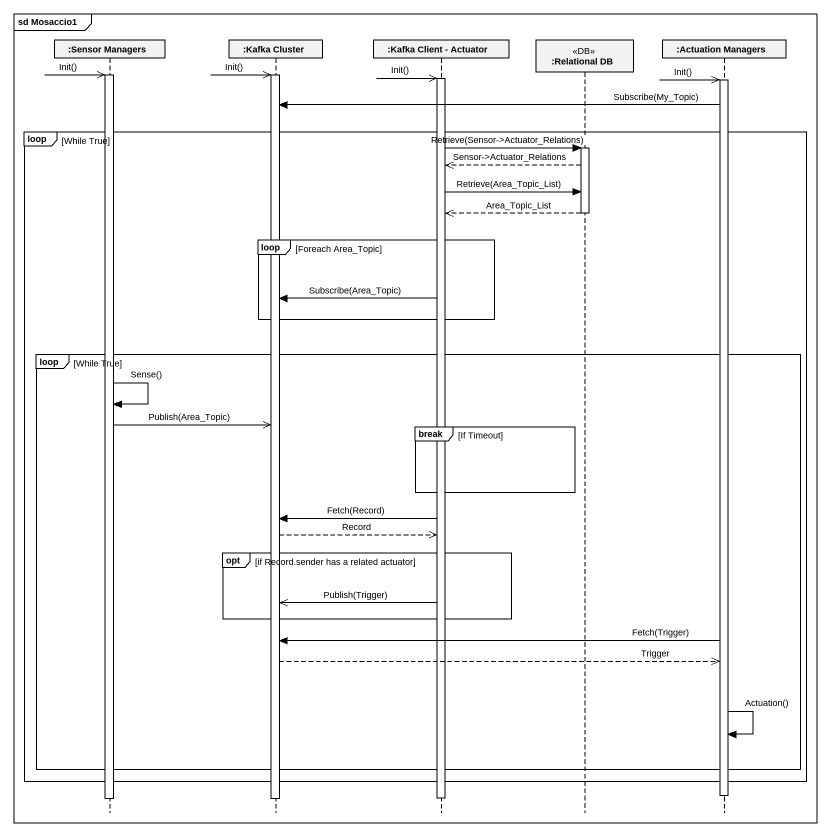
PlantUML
@startuml
mainframe sd Mosaccio1
hide footbox
participant ":Sensor Managers" as Sensor_Managers
participant ":Kafka Cluster" as Kafka_Cluster
participant ":Kafka Client - Actuator" as Kafka_Client_Actuator
participant ":Relational DB" as Relational_DB <<DB>>
participant ":Actuation Managers" as Actuation_Managers

Sensor_Managers ->> Sensor_Managers : Init()
Kafka_Cluster ->> Kafka_Cluster : Init()
activate Sensor_Managers
activate Kafka_Cluster
Kafka_Client_Actuator ->> Kafka_Client_Actuator : Init()
activate Kafka_Client_Actuator
Actuation_Managers ->> Actuation_Managers : Init()
activate Actuation_Managers
Actuation_Managers -> Kafka_Cluster : Subscribe(My_Topic)
loop While True
  Kafka_Client_Actuator -> Relational_DB : Retrieve(Sensor->Actuator_Relations)
  activate Relational_DB
  Relational_DB -->> Kafka_Client_Actuator : Sensor->Actuator_Relations
  Kafka_Client_Actuator -> Relational_DB : Retrieve(Area_Topic_List)
  Relational_DB -->> Kafka_Client_Actuator : Area_Topic_List
  deactivate Relational_DB
  loop Foreach Area_Topic
    Kafka_Client_Actuator -> Kafka_Cluster : Subscribe(Area_Topic)
  end
  loop While True
    Sensor_Managers -> Sensor_Managers : Sense()
    Sensor_Managers ->> Kafka_Cluster : Publish(Area_Topic)
    break If Timeout
    end
    Kafka_Client_Actuator -> Kafka_Cluster : Fetch(Record)
    Kafka_Cluster -->> Kafka_Client_Actuator : Record
    opt if Record.sender has a related actuator
      Kafka_Client_Actuator ->> Kafka_Cluster : Publish(Trigger)
    end
    Actuation_Managers -> Kafka_Cluster : Fetch(Trigger)
    Kafka_Cluster -->> Actuation_Managers : Trigger
    Actuation_Managers -> Actuation_Managers : Actuation()
  end
end
deactivate Actuation_Managers
deactivate Kafka_Client_Actuator
deactivate Sensor_Managers
deactivate Kafka_Cluster
@enduml
